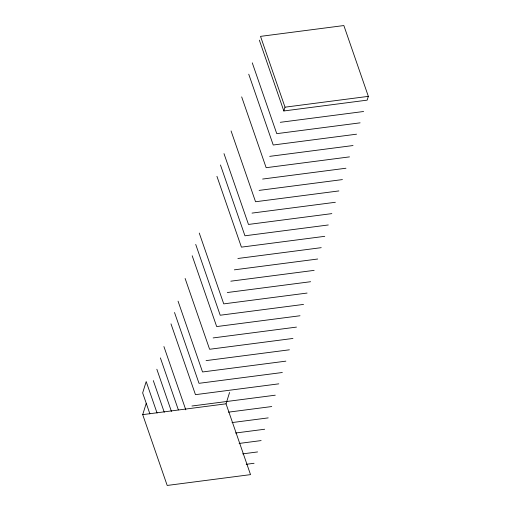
<?xml version="1.0" encoding="UTF-8"?>
<svg xmlns="http://www.w3.org/2000/svg" width="511" height="511" viewBox="0 0 511 511"><rect width="100%" height="100%" fill="white"/><g stroke="black" fill="none" stroke-linecap="round" stroke-linejoin="round"><path stroke-width="0.77" d="M229.573 392.467L226.041 403.818L250.531 474.63L167.193 485.45L142.703 414.638L146.242 403.288M283.829 110.964L285.01 107.182L260.521 36.37L343.858 25.55L368.342 96.362L367.166 100.143L283.829 110.964L259.345 40.152M285.01 107.182L368.342 96.362M280.296 122.314L363.634 111.494M360.095 122.844L276.758 133.658L252.274 62.847M356.563 134.189L273.225 145.009L248.742 74.197M269.693 156.36L353.031 145.539M349.492 156.883L266.154 167.704L241.671 96.892M262.622 179.054L345.96 168.234M259.09 190.399L342.427 179.585M338.889 190.929L255.551 201.749L231.068 130.937M252.019 213.1L335.357 202.279M331.824 213.624L248.487 224.444L223.997 153.632M328.286 224.974L244.948 235.795L220.465 164.983M324.753 236.325L241.416 247.139L216.932 176.327M237.883 258.489L321.221 247.669M234.345 269.84L317.682 259.02M230.812 281.184L314.15 270.364M227.28 292.535L310.611 281.714M307.079 293.065L223.741 303.879L199.258 233.067M303.547 304.409L220.209 315.23L195.719 244.418M300.008 315.76L216.677 326.58L192.187 255.762M213.138 337.924L296.476 327.104M292.944 338.454L209.606 349.275L185.116 278.463M206.067 360.619L289.405 349.805M285.873 361.149L202.535 371.97L178.052 301.158M282.34 372.5L199.003 383.32L174.513 312.502M278.802 383.844L195.464 394.664L170.981 323.853M191.932 406.015L275.269 395.195M142.703 414.638L226.041 403.818M228.494 412.153L271.737 406.545M232.032 422.584L268.198 417.889M235.577 433.015L264.666 429.24M239.116 443.446L261.134 440.584M242.661 453.877L257.595 451.935M246.2 464.301L254.063 463.285M163.91 346.547L185.793 409.828M160.377 357.898L178.352 409.879M156.845 369.242L171.428 411.432M153.306 380.593L164.248 412.23M157.069 413.035L146.191 381.576L142.658 392.927L149.883 413.833"/></g></svg>
